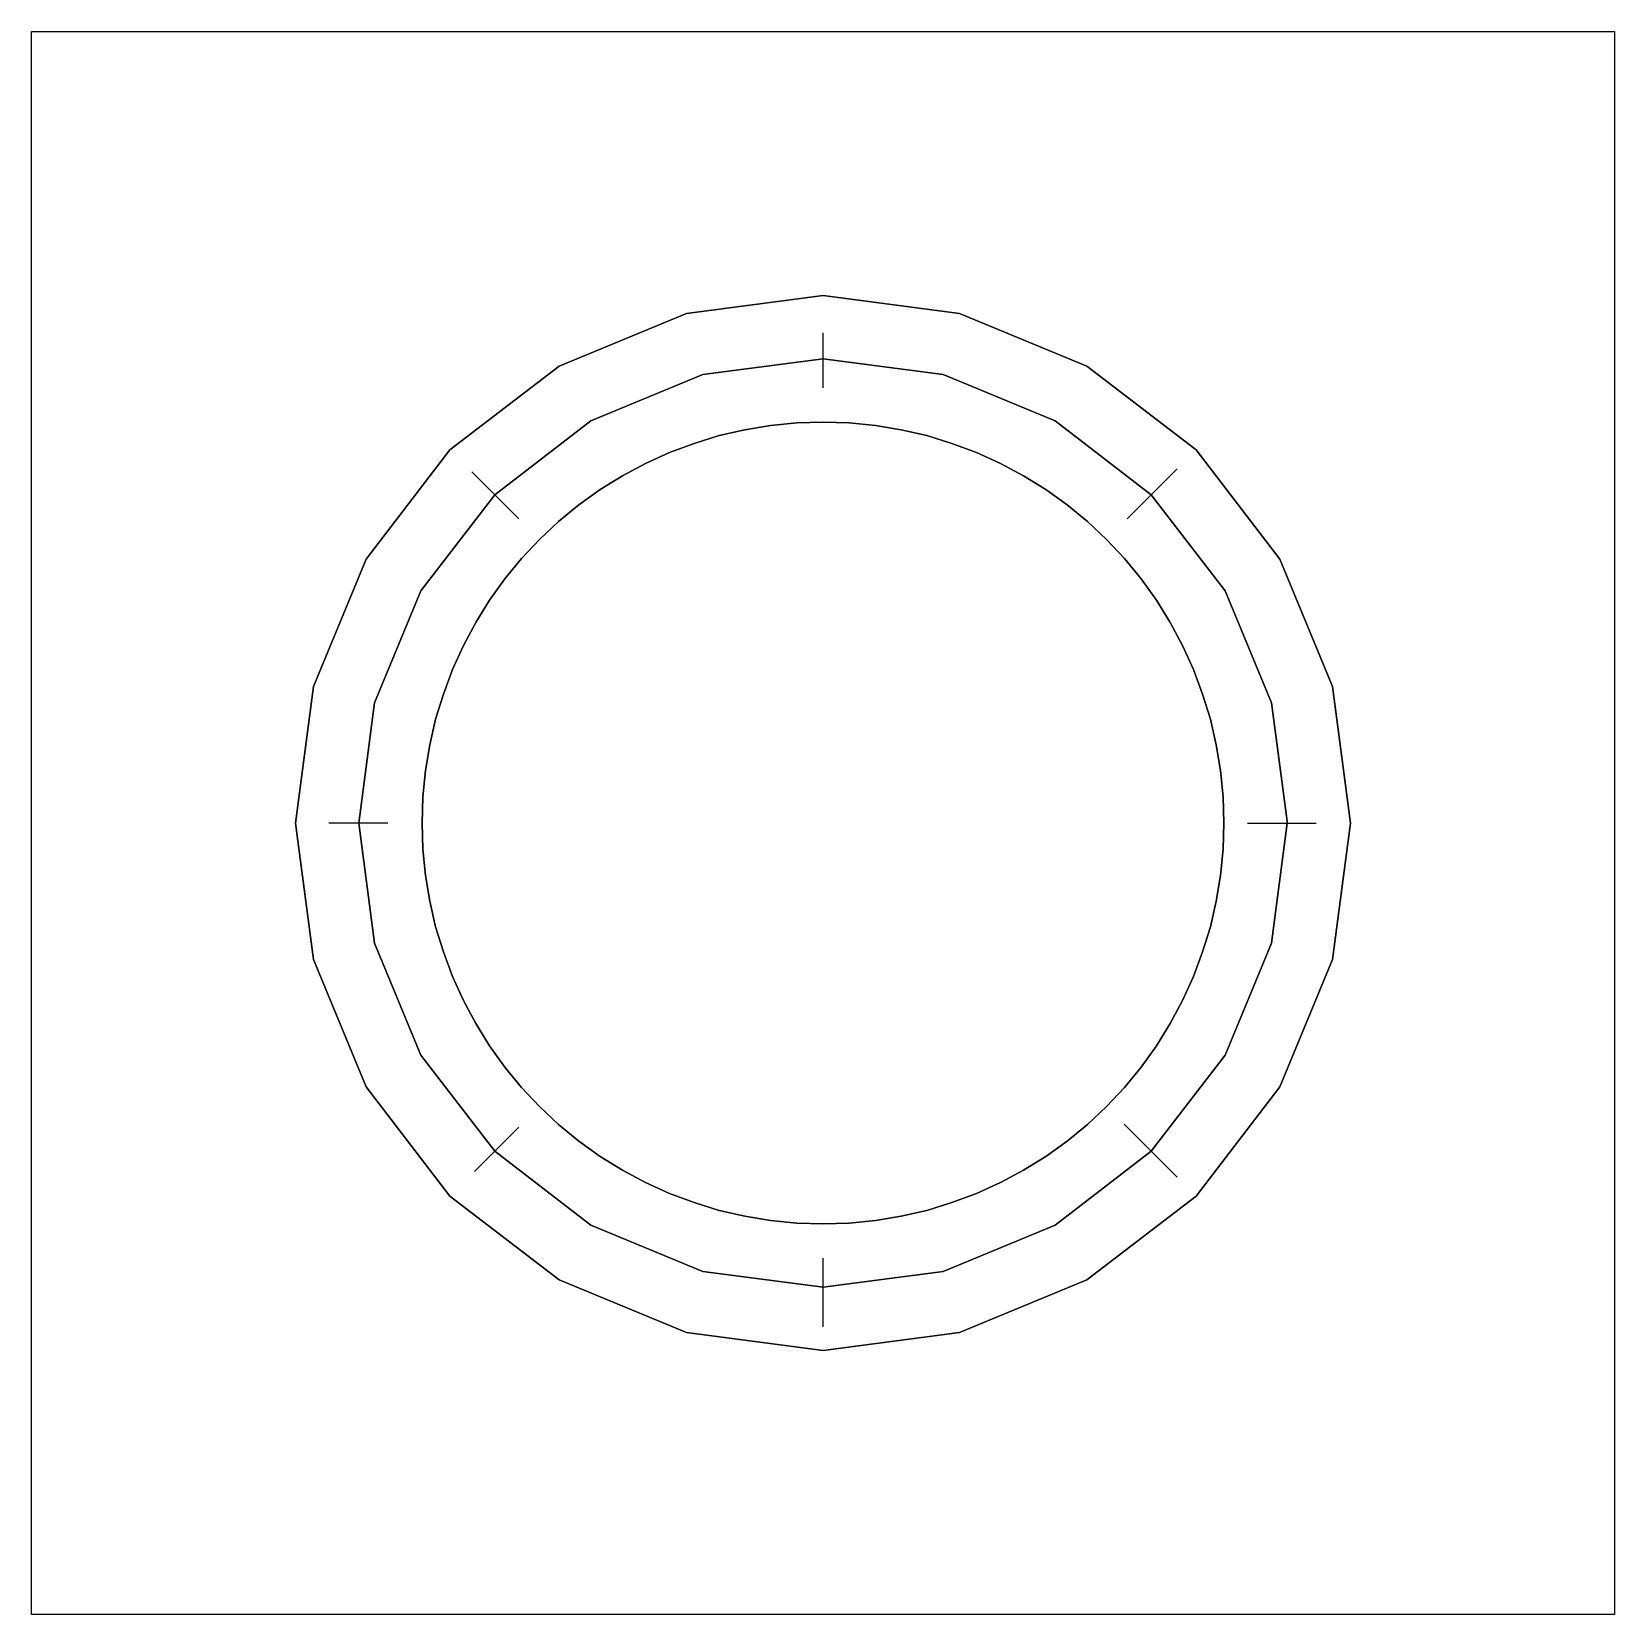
# Model space of a CAD drawing. Header units: metres. Extents: x -75 to 75, y -75 to 75.
import ezdxf

# ---------------------------------------------------------------- set-up
doc = ezdxf.new("R2010")
doc.units = ezdxf.units.M

msp = doc.modelspace()

# ---------------------------------------------------------------- linework, layer by layer
at = {"layer": 'Layer0'}
for p, q in [((0, 44), (0, 46.44)), ((0, 41.24), (0, 44)), ((-31.11, 31.11), (-33.28, 33.28)), ((31.11, 31.11), (33.56, 33.56)), ((-28.82, 28.82), (-31.11, 31.11)), ((28.82, 28.82), (31.11, 31.11)), ((-44, 0), (-46.83, 0)), ((-41.23, 0), (-44, 0)), ((40.24, 0), (44, 0)), ((44, 0), (46.74, 0)), ((-31.11, -31.11), (-28.82, -28.82)), ((31.11, -31.11), (28.54, -28.54)), ((-33.03, -33.03), (-31.11, -31.11)), ((33.56, -33.56), (31.11, -31.11)), ((0, -44), (0, -41.25)), ((0, -47.75), (0, -44))]:
    msp.add_line(p, q, dxfattribs=at)
for points in [[(75, 75, 0), (75, -75, 0), (-75, -75, 0), (-75, 75, 0), (75, 75, 0)], [(50, 0, 0), (48.3, 12.94, 0), (43.3, 25, 0), (35.36, 35.36, 0), (25, 43.3, 0), (12.94, 48.3, 0), (0, 50, 0), (-12.94, 48.3, 0), (-25, 43.3, 0), (-35.36, 35.36, 0), (-43.3, 25, 0), (-48.3, 12.94, 0), (-50, 0, 0), (-48.3, -12.94, 0), (-43.3, -25, 0), (-35.36, -35.36, 0), (-25, -43.3, 0), (-12.94, -48.3, 0), (0, -50, 0), (12.94, -48.3, 0), (25, -43.3, 0), (35.36, -35.36, 0), (43.3, -25, 0), (48.3, -12.94, 0), (50, 0, 0)], [(48.3, 12.94, 0), (50, 0, 0), (48.3, -12.94, 0), (43.3, -25, 0), (35.36, -35.36, 0), (25, -43.3, 0), (12.94, -48.3, 0), (0, -50, 0), (-12.94, -48.3, 0), (-25, -43.3, 0), (-35.36, -35.36, 0), (-43.3, -25, 0), (-48.3, -12.94, 0), (-50, 0, 0), (-48.3, 12.94, 0), (-43.3, 25, 0), (-35.36, 35.36, 0), (-25, 43.3, 0), (-12.94, 48.3, 0), (0, 50, 0), (12.94, 48.3, 0), (25, 43.3, 0), (35.36, 35.36, 0), (43.3, 25, 0), (48.3, 12.94, 0)], [(43.98, 0.18, 0), (44, 0, 0), (42.5, -11.39, 0), (38.11, -22, 0), (31.11, -31.11, 0), (22, -38.11, 0), (11.39, -42.5, 0), (0, -44, 0), (-11.39, -42.5, 0), (-22, -38.11, 0), (-31.11, -31.11, 0), (-38.11, -22, 0), (-42.5, -11.39, 0), (-44, 0, 0), (-42.5, 11.39, 0), (-38.11, 22, 0), (-31.11, 31.11, 0), (-22, 38.11, 0), (-11.39, 42.5, 0), (0, 44, 0), (11.39, 42.5, 0), (22, 38.11, 0), (31.11, 31.11, 0), (38.11, 22, 0), (42.5, 11.39, 0), (43.98, 0.18, 0)], [(44, 0, 0), (43.98, 0.18, 0), (42.5, 11.39, 0), (38.11, 22, 0), (31.11, 31.11, 0), (22, 38.11, 0), (11.39, 42.5, 0), (0, 44, 0), (-11.39, 42.5, 0), (-22, 38.11, 0), (-31.11, 31.11, 0), (-38.11, 22, 0), (-42.5, 11.39, 0), (-44, 0, 0), (-42.5, -11.39, 0), (-38.11, -22, 0), (-31.11, -31.11, 0), (-22, -38.11, 0), (-11.39, -42.5, 0), (0, -44, 0), (11.39, -42.5, 0), (22, -38.11, 0), (31.11, -31.11, 0), (38.11, -22, 0), (42.5, -11.39, 0), (44, 0, 0)], [(38, 0, 0), (37.92, -2.49, 0), (37.67, -4.96, 0), (37.27, -7.41, 0), (36.71, -9.84, 0), (35.98, -12.21, 0), (35.11, -14.54, 0), (34.08, -16.81, 0), (32.91, -19, 0), (31.6, -21.11, 0), (30.15, -23.13, 0), (28.57, -25.06, 0), (26.87, -26.87, 0), (25.06, -28.57, 0), (23.13, -30.15, 0), (21.11, -31.6, 0), (19, -32.91, 0), (16.81, -34.08, 0), (14.54, -35.11, 0), (12.21, -35.98, 0), (9.84, -36.71, 0), (7.41, -37.27, 0), (4.96, -37.67, 0), (2.49, -37.92, 0), (0, -38, 0), (-2.49, -37.92, 0), (-4.96, -37.67, 0), (-7.41, -37.27, 0), (-9.84, -36.71, 0), (-12.21, -35.98, 0), (-14.54, -35.11, 0), (-16.81, -34.08, 0), (-19, -32.91, 0), (-21.11, -31.6, 0), (-23.13, -30.15, 0), (-25.06, -28.57, 0), (-26.87, -26.87, 0), (-28.57, -25.06, 0), (-30.15, -23.13, 0), (-31.6, -21.11, 0), (-32.91, -19, 0), (-34.08, -16.81, 0), (-35.11, -14.54, 0), (-35.98, -12.21, 0), (-36.71, -9.84, 0), (-37.27, -7.41, 0), (-37.67, -4.96, 0), (-37.92, -2.49, 0), (-38, 0, 0), (-37.92, 2.49, 0), (-37.67, 4.96, 0), (-37.27, 7.41, 0), (-36.71, 9.84, 0), (-35.98, 12.21, 0), (-35.11, 14.54, 0), (-34.08, 16.81, 0), (-32.91, 19, 0), (-31.6, 21.11, 0), (-30.15, 23.13, 0), (-28.57, 25.06, 0), (-26.87, 26.87, 0), (-25.06, 28.57, 0), (-23.13, 30.15, 0), (-21.11, 31.6, 0), (-19, 32.91, 0), (-16.81, 34.08, 0), (-14.54, 35.11, 0), (-12.21, 35.98, 0), (-9.84, 36.71, 0), (-7.41, 37.27, 0), (-4.96, 37.67, 0), (-2.49, 37.92, 0), (0, 38, 0), (2.49, 37.92, 0), (4.96, 37.67, 0), (7.41, 37.27, 0), (9.84, 36.71, 0), (12.21, 35.98, 0), (14.54, 35.11, 0), (16.81, 34.08, 0), (19, 32.91, 0), (21.11, 31.6, 0), (23.13, 30.15, 0), (25.06, 28.57, 0), (26.87, 26.87, 0), (28.57, 25.06, 0), (30.15, 23.13, 0), (31.6, 21.11, 0), (32.91, 19, 0), (34.08, 16.81, 0), (35.11, 14.54, 0), (35.98, 12.21, 0), (36.71, 9.84, 0), (37.27, 7.41, 0), (37.67, 4.96, 0), (37.92, 2.49, 0), (38, 0, 0)], [(37.92, -2.49, 0), (38, 0, 0), (37.92, 2.49, 0), (37.67, 4.96, 0), (37.27, 7.41, 0), (36.71, 9.84, 0), (35.98, 12.21, 0), (35.11, 14.54, 0), (34.08, 16.81, 0), (32.91, 19, 0), (31.6, 21.11, 0), (30.15, 23.13, 0), (28.57, 25.06, 0), (26.87, 26.87, 0), (25.06, 28.57, 0), (23.13, 30.15, 0), (21.11, 31.6, 0), (19, 32.91, 0), (16.81, 34.08, 0), (14.54, 35.11, 0), (12.21, 35.98, 0), (9.84, 36.71, 0), (7.41, 37.27, 0), (4.96, 37.67, 0), (2.49, 37.92, 0), (0, 38, 0), (-2.49, 37.92, 0), (-4.96, 37.67, 0), (-7.41, 37.27, 0), (-9.84, 36.71, 0), (-12.21, 35.98, 0), (-14.54, 35.11, 0), (-16.81, 34.08, 0), (-19, 32.91, 0), (-21.11, 31.6, 0), (-23.13, 30.15, 0), (-25.06, 28.57, 0), (-26.87, 26.87, 0), (-28.57, 25.06, 0), (-30.15, 23.13, 0), (-31.6, 21.11, 0), (-32.91, 19, 0), (-34.08, 16.81, 0), (-35.11, 14.54, 0), (-35.98, 12.21, 0), (-36.71, 9.84, 0), (-37.27, 7.41, 0), (-37.67, 4.96, 0), (-37.92, 2.49, 0), (-38, 0, 0), (-37.92, -2.49, 0), (-37.67, -4.96, 0), (-37.27, -7.41, 0), (-36.71, -9.84, 0), (-35.98, -12.21, 0), (-35.11, -14.54, 0), (-34.08, -16.81, 0), (-32.91, -19, 0), (-31.6, -21.11, 0), (-30.15, -23.13, 0), (-28.57, -25.06, 0), (-26.87, -26.87, 0), (-25.06, -28.57, 0), (-23.13, -30.15, 0), (-21.11, -31.6, 0), (-19, -32.91, 0), (-16.81, -34.08, 0), (-14.54, -35.11, 0), (-12.21, -35.98, 0), (-9.84, -36.71, 0), (-7.41, -37.27, 0), (-4.96, -37.67, 0), (-2.49, -37.92, 0), (0, -38, 0), (2.49, -37.92, 0), (4.96, -37.67, 0), (7.41, -37.27, 0), (9.84, -36.71, 0), (12.21, -35.98, 0), (14.54, -35.11, 0), (16.81, -34.08, 0), (19, -32.91, 0), (21.11, -31.6, 0), (23.13, -30.15, 0), (25.06, -28.57, 0), (26.87, -26.87, 0), (28.57, -25.06, 0), (30.15, -23.13, 0), (31.6, -21.11, 0), (32.91, -19, 0), (34.08, -16.81, 0), (35.11, -14.54, 0), (35.98, -12.21, 0), (36.71, -9.84, 0), (37.27, -7.41, 0), (37.67, -4.96, 0), (37.92, -2.49, 0)]]:
    msp.add_polyline3d(points, dxfattribs=at)

doc.saveas('drawing.dxf')
